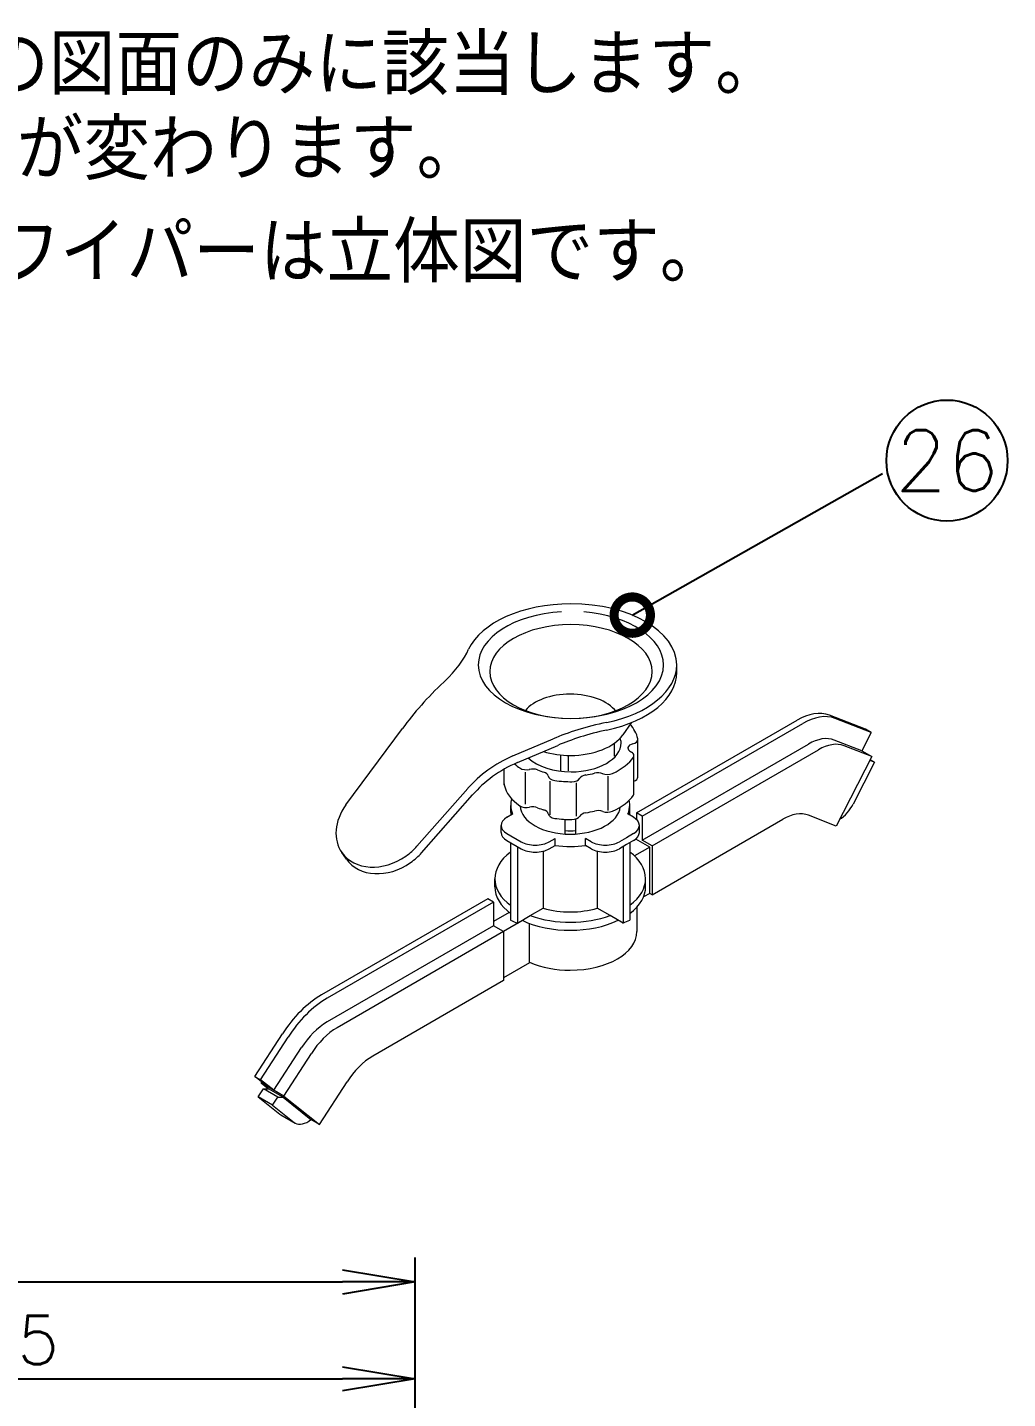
# Model space of a CAD drawing. Extents: x 230 to 4050, y 0 to 2754.
# Drawn here: x 2683 to 3088, y 1640 to 2206 of the extents above; entities that cross this region are included whole.
import ezdxf
from ezdxf.enums import TextEntityAlignment as Align

# ---------------------------------------------------------------- set-up
doc = ezdxf.new("R2010")
doc.units = 0
doc.header["$LTSCALE"] = 2
doc.header["$PDMODE"] = 3
doc.layers.get('0').update_dxf_attribs({"linetype": 'CONTINUOUS'})
doc.layers.get('DEFPOINTS').update_dxf_attribs({"linetype": 'CONTINUOUS'})
for name, color, linetype in [('DANMEN', 7, 'CONTINUOUS'), ('SIYOU', 7, 'CONTINUOUS'), ('SUNPOU', 7, 'CONTINUOUS')]:
    doc.layers.add(name, color=color, linetype=linetype)
doc.styles.get("Standard").update_dxf_attribs({"font": 'romans.shx', "bigfont": 'extfont.shx'})
doc.dimstyles.get("Standard").update_dxf_attribs({"dimscale": 10, "dimtxt": 2, "dimasz": 3, "dimexe": 1, "dimexo": 1, "dimgap": 0.6, "dimtad": 3, "dimdec": 0, "dimzin": 0, "dimdsep": 46, "dimtxsty": 'STANDARD', "dimblk1": 'OPEN', "dimblk2": 'OPEN', "dimsah": 1, "dimcen": 1.5, "dimadec": 0, "dimazin": 0, "dimtfac": 1, "dimtdec": 0, "dimtmove": 0, "dimatfit": 0, "dimldrblk": 'DOTSMALL', "dimfxl": 1, "dimtvp": 1, "dimtolj": 1, "dimtzin": 0, "dimarcsym": 0})

# ---------------------------------------------------------------- blocks, each defined once
blk = doc.blocks.new('_OPEN')
at = {"color": 0, "linetype": 'ByBlock'}
for p, q in [((-1, 0.167), (0, 0)), ((0, 0), (-1, -0.167)), ((0, 0), (-1, 0))]:
    blk.add_line(p, q, dxfattribs=at)
blk = doc.blocks.new('*D28')
at = {"layer": 'DEFPOINTS', "color": 0}
for p in [(2843.12, 1648.43), (2497.64, 1533.33), (2843.12, 898.43)]:
    blk.add_point(p, dxfattribs=at)
at = {"layer": 'SUNPOU', "color": 0, "lineweight": -2}
for p, q in [((2497.64, 1543.33), (2497.64, 1658.43)), ((2843.12, 908.43), (2843.12, 1658.43)), ((2527.64, 1648.43), (2813.12, 1648.43))]:
    blk.add_line(p, q, dxfattribs=at)
at = {"layer": 'SUNPOU', "color": 0, "lineweight": -2, "xscale": 30, "yscale": 30, "zscale": 30, "rotation": 180}
blk.add_blockref('_OPEN', (2497.64, 1648.43), dxfattribs=at)
at = {"layer": 'SUNPOU', "color": 0, "lineweight": -2, "xscale": 30, "yscale": 30, "zscale": 30}
blk.add_blockref('_OPEN', (2843.12, 1648.43), dxfattribs=at)
at = {"layer": 'SUNPOU', "color": 0, "insert": (2670.38, 1664.43), "char_height": 20, "attachment_point": 5}
blk.add_mtext('\\A1;345', dxfattribs=at)
blk = doc.blocks.new('_DotSmall')
at = {"color": 0, "linetype": 'ByBlock', "const_width": 0.5}
blk.add_lwpolyline([(-0.0625, 0, 1), (0.0625, 0, 1)], format="xyb", close=True, dxfattribs=at)
blk = doc.blocks.new('*D15')
at = {"layer": 'DEFPOINTS', "color": 0}
for p in [(2843.12, 1688.43), (2031.51, 898.43), (2843.12, 898.43)]:
    blk.add_point(p, dxfattribs=at)
at = {"layer": 'SUNPOU', "color": 0, "lineweight": -2}
for p, q in [((2031.51, 908.43), (2031.51, 1698.43)), ((2843.12, 908.43), (2843.12, 1698.43)), ((2061.51, 1688.43), (2813.12, 1688.43))]:
    blk.add_line(p, q, dxfattribs=at)
at = {"layer": 'SUNPOU', "color": 0, "lineweight": -2, "xscale": 30, "yscale": 30, "zscale": 30, "rotation": 180}
blk.add_blockref('_OPEN', (2031.51, 1688.43), dxfattribs=at)
at = {"layer": 'SUNPOU', "color": 0, "lineweight": -2, "xscale": 30, "yscale": 30, "zscale": 30}
blk.add_blockref('_OPEN', (2843.12, 1688.43), dxfattribs=at)
at = {"layer": 'SUNPOU', "color": 0, "insert": (2437.31, 1704.43), "char_height": 20, "attachment_point": 5}
blk.add_mtext('\\A1;815', dxfattribs=at)

msp = doc.modelspace()

# ---------------------------------------------------------------- linework, layer by layer
at = {"layer": 'DANMEN', "color": 2, "lineweight": 0}
for p, q in [((2951.05, 1939.85), (2951, 1942.94)), ((2855.28, 1936.23), (2854.86, 1935.84)), ((2932.13, 1919.07), (2928.77, 1914.14)), ((2934.43, 1881.89), (3000.68, 1920.15)), ((2936.77, 1880.55), (3003.01, 1918.79)), ((3028.9, 1916.38), (3013.97, 1922.23)), ((3031.24, 1915.03), (3016.31, 1920.89)), ((2814.53, 1885.2), (2837.88, 1916.77)), ((2883.38, 1905.38), (2900, 1912.44)), ((2934.94, 1896.67), (2934.94, 1912.26)), ((3027.39, 1907.5), (3016, 1911.97)), ((3031.24, 1915.03), (3027.39, 1907.5)), ((3031.24, 1915.03), (3028.9, 1916.38)), ((2885.28, 1902.68), (2901.89, 1909.74)), ((2925.23, 1910.62), (2925.23, 1905.37)), ((2930.84, 1908.84), (2930.84, 1908.7)), ((2931.87, 1907.26), (2932.32, 1907.01)), ((2936.77, 1870.69), (3005.39, 1910.31)), ((2940.85, 1868.34), (3009.46, 1907.95)), ((3031.47, 1905.15), (3020.08, 1909.61)), ((3027.39, 1907.5), (3031.47, 1905.15)), ((2903.01, 1905.68), (2903.01, 1899.25)), ((2906.2, 1905.68), (2906.2, 1899.25)), ((2933.35, 1889.98), (2933.35, 1905.58)), ((3031.47, 1905.15), (3016.79, 1876.47)), ((3032.61, 1902.78), (3023.73, 1885.45)), ((3032.61, 1902.78), (3030.65, 1903.54)), ((3032.61, 1902.78), (3030.79, 1903.83)), ((2879.83, 1893.46), (2879.83, 1899.98)), ((2888.64, 1885.55), (2888.64, 1898.66)), ((2898.72, 1881.17), (2898.72, 1895.02)), ((2922.71, 1882.96), (2922.71, 1897.06)), ((2843.79, 1868.14), (2864.87, 1892.03)), ((2845.69, 1865.44), (2866.76, 1889.34)), ((2909.64, 1880.62), (2909.64, 1894.24)), ((2882.49, 1882.09), (2882.49, 1884.97)), ((2931.61, 1882.07), (2931.61, 1884.96)), ((2880.95, 1880.09), (2883.3, 1881.46)), ((2904.87, 1879.21), (2904.87, 1873.2)), ((2909.23, 1879.22), (2909.23, 1873.2)), ((2933.16, 1880.09), (2930.8, 1881.46)), ((2936.77, 1880.55), (2934.43, 1881.89)), ((2934.43, 1881.89), (2934.43, 1879.14)), ((2936.77, 1880.55), (2936.77, 1870.69)), ((2940.85, 1848.13), (2994.78, 1879.26)), ((3016.79, 1876.47), (3005.4, 1880.93)), ((2878.53, 1873.85), (2878.53, 1876.73)), ((2880.95, 1873.37), (2886.77, 1870.01)), ((2933.16, 1873.37), (2930.25, 1871.68)), ((2935.57, 1873.85), (2935.57, 1876.73)), ((2880.95, 1870.49), (2886.77, 1867.12)), ((2882.44, 1869.63), (2882.44, 1837.67)), ((2885.27, 1867.99), (2885.27, 1836.46)), ((2898.42, 1870.01), (2900.78, 1871.37)), ((2898.42, 1867.12), (2900.78, 1868.48)), ((2900.78, 1868.48), (2900.78, 1871.37)), ((2915.68, 1870.01), (2913.33, 1871.37)), ((2913.33, 1868.48), (2913.33, 1871.37)), ((2915.68, 1867.12), (2913.33, 1868.48)), ((2930.25, 1871.68), (2927.33, 1870.01)), ((2930.25, 1868.81), (2927.33, 1867.12)), ((2928.83, 1867.99), (2928.83, 1836.46)), ((2933.16, 1870.49), (2930.25, 1868.81)), ((2931.66, 1869.63), (2931.66, 1837.67)), ((2939.84, 1867.75), (2933.57, 1864.13)), ((2939.84, 1867.75), (2934.19, 1871.01)), ((2940.85, 1868.34), (2936.77, 1870.69)), ((2939.84, 1848.71), (2939.84, 1867.75)), ((2940.85, 1868.33), (2940.85, 1848.13)), ((2814.72, 1862.84), (2812.82, 1865.54)), ((2895.87, 1866.13), (2895.87, 1842.58)), ((2918.23, 1866.13), (2918.23, 1842.58)), ((2875.96, 1851.42), (2875.96, 1854.75)), ((2938.14, 1851.42), (2938.14, 1854.75)), ((2873.09, 1846.48), (2804.47, 1806.87)), ((2875.44, 1845.13), (2806.8, 1805.51)), ((2875.44, 1845.13), (2873.09, 1846.48)), ((2875.44, 1845.13), (2875.44, 1835.28)), ((2939.84, 1848.71), (2937.29, 1847.23)), ((2940.85, 1848.13), (2939.84, 1848.71)), ((2881.93, 1840.85), (2875.44, 1837.09)), ((2885.27, 1836.46), (2890.58, 1839.53)), ((2890.58, 1839.53), (2895.87, 1842.58)), ((2895.87, 1842.58), (2895.98, 1842.64)), ((2923.51, 1839.53), (2918.23, 1842.58)), ((2928.83, 1836.46), (2923.51, 1839.53)), ((2934.59, 1843.09), (2934.59, 1832.92)), ((2875.44, 1835.28), (2806.8, 1795.66)), ((2879.51, 1832.92), (2810.89, 1793.3)), ((2879.51, 1832.92), (2875.44, 1835.28)), ((2887.43, 1837.5), (2879.51, 1832.92)), ((2879.51, 1832.92), (2879.51, 1812.72)), ((2890.3, 1820.11), (2890.3, 1836.3)), ((2890.3, 1820.11), (2879.51, 1813.88)), ((2879.51, 1812.72), (2825.58, 1781.58)), ((2776.97, 1773.18), (2788.36, 1790.79)), ((2779.31, 1771.83), (2790.7, 1789.44)), ((2784.8, 1767.46), (2796.2, 1785.07)), ((2788.89, 1765.1), (2800.28, 1782.71)), ((2776.97, 1773.18), (2779.31, 1771.83)), ((2782.47, 1768.81), (2776.97, 1773.18)), ((2784.8, 1767.46), (2779.31, 1771.83)), ((2779.47, 1770.53), (2779.76, 1770.97)), ((2788.89, 1765.1), (2779.47, 1770.53)), ((2779.47, 1770.53), (2782.63, 1768.02)), ((2803.57, 1753.37), (2814.97, 1770.99)), ((2778.34, 1764.72), (2780.47, 1768.02)), ((2780.47, 1768.02), (2782.63, 1768.02)), ((2786.4, 1764.59), (2780.47, 1768.02)), ((2788.56, 1764.6), (2782.63, 1768.02)), ((2788.89, 1765.1), (2803.57, 1753.37)), ((2784.27, 1761.3), (2778.34, 1764.72)), ((2778.34, 1764.72), (2787.22, 1757.64)), ((2784.27, 1761.3), (2786.4, 1764.59)), ((2784.27, 1761.3), (2793.15, 1754.21)), ((2786.4, 1764.59), (2788.56, 1764.6)), ((2788.56, 1764.6), (2800.09, 1755.38)), ((2787.64, 1757.35), (2793.57, 1753.93)), ((2803.57, 1753.37), (2800.09, 1755.38))]:
    msp.add_line(p, q, dxfattribs=at)
for points, knots in [([(2951, 1942.94), (2951, 1956.87), (2931.45, 1968.16), (2907.33, 1968.16), (2887.22, 1968.16), (2870.28, 1960.3), (2865.14, 1949.44)], [0, 0, 0, 0, 1, 1, 1, 2, 2, 2, 2]), ([(2951, 1942.94), (2951, 1956.87), (2931.45, 1968.16), (2907.33, 1968.16), (2887.22, 1968.16), (2870.28, 1960.3), (2865.14, 1949.44)], [0, 0, 0, 0, 1, 1, 1, 2, 2, 2, 2]), ([(2940.84, 1940.21), (2940.84, 1950.9), (2925.84, 1959.56), (2907.33, 1959.56), (2888.83, 1959.56), (2873.83, 1950.9), (2873.83, 1940.21)], [0, 0, 0, 0, 1, 1, 1, 2, 2, 2, 2]), ([(2869.12, 1942.94), (2869.12, 1930.77), (2886.23, 1920.89), (2907.33, 1920.89), (2928.43, 1920.89), (2945.54, 1930.77), (2945.54, 1942.94)], [1, 1, 1, 1, 2, 2, 2, 3, 3, 3, 3]), ([(2873.83, 1940.21), (2873.83, 1929.53), (2888.83, 1920.87), (2907.33, 1920.87), (2925.84, 1920.87), (2940.84, 1929.53), (2940.84, 1940.21)], [0, 0, 0, 0, 1, 1, 1, 2, 2, 2, 2]), ([(2886.77, 1870.01), (2888.37, 1869.07), (2890.49, 1868.62), (2892.59, 1868.62), (2894.86, 1868.62), (2896.92, 1869.15), (2898.42, 1870.01)], [0, 0, 0, 0, 1, 1, 1, 2, 2, 2, 2]), ([(2886.77, 1867.12), (2888.37, 1866.19), (2890.49, 1865.73), (2892.59, 1865.73), (2894.86, 1865.73), (2896.92, 1866.26), (2898.42, 1867.12)], [0, 0, 0, 0, 1, 1, 1, 2, 2, 2, 2]), ([(2915.68, 1870.01), (2917.29, 1869.07), (2919.4, 1868.62), (2921.51, 1868.62), (2923.78, 1868.62), (2925.84, 1869.15), (2927.33, 1870.01)], [0, 0, 0, 0, 1, 1, 1, 2, 2, 2, 2]), ([(2915.68, 1867.12), (2917.29, 1866.19), (2919.4, 1865.73), (2921.51, 1865.73), (2923.78, 1865.73), (2925.84, 1866.26), (2927.33, 1867.12)], [0, 0, 0, 0, 1, 1, 1, 2, 2, 2, 2])]:
    msp.add_open_spline(points, degree=3, knots=knots, dxfattribs=at)
for points in [[(2903.47, 1964.89), (2883.83, 1963.74), (2869.18, 1954.19), (2869.12, 1942.94)], [(2945.54, 1942.94), (2945.54, 1954.05), (2931.34, 1963.23), (2912.64, 1964.79)], [(2855.28, 1936.23), (2859.89, 1940.56), (2863.23, 1945.13), (2865.15, 1949.45)], [(2921.98, 1919.19), (2939.76, 1922.85), (2950.88, 1932.47), (2951, 1942.94)], [(2921.98, 1919.19), (2939.76, 1922.85), (2950.88, 1932.47), (2951, 1942.94)], [(2854.86, 1935.83), (2848.3, 1929.69), (2842.46, 1923.07), (2837.89, 1916.78)], [(2922.02, 1916.1), (2939.8, 1919.75), (2950.93, 1929.37), (2951.05, 1939.85)], [(2907.07, 1930.91), (2898.97, 1930.91), (2891.96, 1928.2), (2888.57, 1924.18)], [(2925.97, 1923.68), (2922.68, 1928.18), (2915.16, 1930.88), (2907.07, 1930.91)], [(3013.97, 1922.23), (3010.08, 1923.76), (3005.35, 1922.85), (3000.67, 1920.15)], [(2922.02, 1919.2), (2913.74, 1917.49), (2906.18, 1915.13), (2900, 1912.44)], [(2934.92, 1912.48), (2934.51, 1914.67), (2933.35, 1916.72), (2931.69, 1918.44)], [(3016.31, 1920.89), (3012.42, 1922.4), (3007.68, 1921.51), (3003.01, 1918.79)], [(2922.02, 1916.1), (2914.47, 1914.43), (2907.56, 1912.2), (2901.89, 1909.74)], [(2907.07, 1905.61), (2916.87, 1905.61), (2925.26, 1909.1), (2928.77, 1914.14)], [(2928.03, 1910.76), (2928.03, 1911.49), (2927.91, 1912.2), (2927.72, 1912.82)], [(2932.81, 1910.39), (2934.14, 1910.72), (2934.93, 1911.47), (2934.94, 1912.26)], [(2934.94, 1912.26), (2934.94, 1912.34), (2934.94, 1912.42), (2934.92, 1912.48)], [(3016, 1911.97), (3012.89, 1913.19), (3009.11, 1912.46), (3005.39, 1910.31)], [(2895.98, 1907.23), (2899.55, 1906.11), (2903.41, 1905.59), (2907.07, 1905.61)], [(2907.38, 1898.84), (2918.79, 1898.84), (2928.03, 1904.18), (2928.03, 1910.76)], [(2932.94, 1910.43), (2931.77, 1910.13), (2931.02, 1909.53), (2930.84, 1908.84)], [(2930.84, 1908.7), (2930.84, 1908.14), (2931.24, 1907.63), (2931.87, 1907.26)], [(2933.35, 1905.58), (2933.35, 1906.14), (2932.96, 1906.65), (2932.32, 1907.01)], [(3020.08, 1909.61), (3016.97, 1910.83), (3013.19, 1910.11), (3009.46, 1907.95)], [(2883.38, 1905.38), (2875.93, 1902.22), (2869.61, 1897.51), (2864.87, 1892.04)], [(2885.28, 1902.68), (2877.83, 1899.52), (2871.51, 1894.8), (2866.76, 1889.34)], [(2884.05, 1902.14), (2884.74, 1901.51), (2885.51, 1900.92), (2886.23, 1900.43)], [(2889.74, 1904.58), (2893.6, 1900.9), (2900.34, 1898.86), (2907.38, 1898.84)], [(2924.49, 1898.18), (2928.51, 1900), (2931.42, 1902.34), (2933.11, 1904.83)], [(2933.11, 1904.83), (2933.27, 1905.07), (2933.36, 1905.33), (2933.35, 1905.58)], [(2886.23, 1900.43), (2887.25, 1899.74), (2888.91, 1899.54), (2890.31, 1899.87)], [(2893.61, 1899.63), (2892.58, 1900.06), (2891.28, 1900.11), (2890.18, 1899.84)], [(2893.61, 1899.63), (2894.51, 1899.25), (2895.44, 1898.93), (2896.28, 1898.67)], [(2898, 1897.17), (2897.86, 1897.84), (2897.15, 1898.4), (2896.19, 1898.71)], [(2898, 1897.17), (2898.04, 1896.24), (2899.16, 1895.47), (2900.67, 1895.24)], [(2900.67, 1895.24), (2903.1, 1894.9), (2905.54, 1894.75), (2907.73, 1894.78)], [(2907.73, 1894.78), (2909.26, 1894.79), (2910.55, 1895.36), (2911.03, 1896.17)], [(2913.49, 1897.54), (2912.27, 1897.36), (2911.37, 1896.82), (2911.03, 1896.17)], [(2913.47, 1897.53), (2914.74, 1897.74), (2915.97, 1897.99), (2917.01, 1898.26)], [(2920.55, 1898.03), (2919.49, 1898.48), (2918.14, 1898.55), (2917.01, 1898.26)], [(2920.22, 1898.17), (2921.53, 1897.61), (2923.28, 1897.64), (2924.52, 1898.2)], [(2933.35, 1894.97), (2934.38, 1895.36), (2934.94, 1896.01), (2934.94, 1896.67)], [(2879.83, 1893.9), (2879.82, 1893.82), (2879.82, 1893.75), (2879.82, 1893.68)], [(2879.82, 1893.68), (2879.82, 1893.6), (2879.82, 1893.53), (2879.83, 1893.46)], [(2879.83, 1893.46), (2880.45, 1890.13), (2882.81, 1887.16), (2886.23, 1884.84)], [(2933.11, 1889.23), (2933.27, 1889.48), (2933.36, 1889.74), (2933.35, 1889.98)], [(2814.53, 1885.21), (2809.58, 1878.52), (2809.14, 1870.86), (2812.82, 1865.54)], [(2882.9, 1887.68), (2882.61, 1886.78), (2882.47, 1885.88), (2882.49, 1885.08)], [(2882.49, 1885.08), (2882.49, 1883.79), (2882.79, 1882.54), (2883.3, 1881.45)], [(2886.23, 1884.84), (2887.25, 1884.15), (2888.91, 1883.94), (2890.31, 1884.28)], [(2886.37, 1884.75), (2886.68, 1878.27), (2895.87, 1873.14), (2907.05, 1873.14)], [(2893.61, 1884.04), (2892.62, 1884.44), (2891.39, 1884.52), (2890.31, 1884.28)], [(2893.61, 1884.04), (2894.51, 1883.67), (2895.44, 1883.34), (2896.28, 1883.08)], [(2907.05, 1873.14), (2918, 1873.14), (2926.96, 1878.04), (2927.69, 1884.3)], [(2924.49, 1882.6), (2928.51, 1884.42), (2931.42, 1886.75), (2933.11, 1889.23)], [(2930.8, 1881.45), (2931.37, 1882.7), (2931.63, 1883.95), (2931.61, 1885.08)], [(2931.61, 1885.08), (2931.61, 1885.81), (2931.52, 1886.53), (2931.35, 1887.16)], [(3018.22, 1879.26), (3020.44, 1880.56), (3022.41, 1882.86), (3023.73, 1885.45)], [(2880.95, 1880.09), (2879.33, 1879.16), (2878.53, 1877.95), (2878.53, 1876.73)], [(2882.49, 1882.09), (2882.49, 1881.72), (2882.52, 1881.35), (2882.57, 1881.03)], [(2898, 1881.58), (2897.86, 1882.25), (2897.15, 1882.8), (2896.19, 1883.11)], [(2898, 1881.58), (2898.04, 1880.65), (2899.16, 1879.88), (2900.67, 1879.65)], [(2900.67, 1879.65), (2903.1, 1879.31), (2905.54, 1879.15), (2907.73, 1879.18)], [(2907.73, 1879.19), (2909.26, 1879.2), (2910.55, 1879.77), (2911.03, 1880.58)], [(2913.49, 1881.96), (2912.27, 1881.77), (2911.37, 1881.23), (2911.03, 1880.58)], [(2913.47, 1881.95), (2914.74, 1882.14), (2915.97, 1882.4), (2917.01, 1882.67)], [(2920.47, 1882.47), (2919.43, 1882.9), (2918.11, 1882.95), (2917.01, 1882.67)], [(2920.47, 1882.48), (2921.76, 1882.02), (2923.36, 1882.09), (2924.52, 1882.61)], [(2931.53, 1881.03), (2931.58, 1881.4), (2931.61, 1881.77), (2931.61, 1882.07)], [(2935.57, 1876.73), (2935.57, 1878.04), (2934.64, 1879.23), (2933.16, 1880.09)], [(3005.4, 1880.93), (3002.29, 1882.15), (2998.51, 1881.43), (2994.78, 1879.26)], [(2878.53, 1876.73), (2878.53, 1875.41), (2879.45, 1874.23), (2880.95, 1873.37)], [(2878.53, 1873.85), (2878.53, 1872.53), (2879.45, 1871.35), (2880.95, 1870.49)], [(2904.87, 1874.58), (2906.4, 1874.48), (2907.9, 1874.48), (2909.23, 1874.58)], [(2933.16, 1873.37), (2934.76, 1874.3), (2935.57, 1875.51), (2935.57, 1876.73)], [(2933.16, 1870.49), (2934.76, 1871.42), (2935.57, 1872.63), (2935.57, 1873.85)], [(2839.25, 1864.08), (2841.02, 1865.32), (2842.57, 1866.73), (2843.79, 1868.14)], [(2900.78, 1868.48), (2905.09, 1867.83), (2909.44, 1867.88), (2913.33, 1868.48)], [(2812.82, 1865.54), (2818.02, 1858.13), (2829.87, 1857.48), (2839.25, 1864.08)], [(2814.72, 1862.84), (2819.93, 1855.43), (2831.76, 1854.78), (2841.16, 1861.38)], [(2841.16, 1861.38), (2842.92, 1862.62), (2844.47, 1864.03), (2845.69, 1865.44)], [(2882.44, 1865.73), (2878.05, 1862.44), (2875.94, 1858.56), (2875.96, 1854.75)], [(2938.14, 1854.75), (2938.14, 1858.9), (2935.7, 1862.72), (2931.66, 1865.73)], [(2875.96, 1854.75), (2875.96, 1850.6), (2878.4, 1846.78), (2882.44, 1843.79)], [(2875.96, 1851.42), (2875.96, 1847.27), (2878.4, 1843.45), (2882.44, 1840.45)], [(2931.66, 1840.45), (2936.05, 1843.73), (2938.17, 1847.62), (2938.14, 1851.42)], [(2931.68, 1843.8), (2936.06, 1847.08), (2938.17, 1850.96), (2938.14, 1854.75)], [(2890.58, 1839.53), (2900.94, 1835.79), (2913.62, 1836.01), (2923.51, 1839.53)], [(2895.87, 1842.58), (2903.14, 1840.44), (2911.39, 1840.58), (2918.23, 1842.58)], [(2882.44, 1837.67), (2883.41, 1837.22), (2884.39, 1836.79), (2885.28, 1836.46)], [(2887.23, 1837.59), (2898.87, 1832.03), (2915.45, 1832.19), (2926.87, 1837.59)], [(2907.05, 1817.02), (2922.26, 1817.02), (2934.59, 1824.14), (2934.59, 1832.92)], [(2928.82, 1836.46), (2929.85, 1836.86), (2930.84, 1837.28), (2931.66, 1837.67)], [(2890.3, 1820.31), (2895.32, 1818.08), (2901.25, 1817.01), (2907.05, 1817.02)], [(2804.47, 1806.87), (2798.32, 1803.31), (2792.68, 1797.5), (2788.36, 1790.79)], [(2806.8, 1805.51), (2800.66, 1801.96), (2795.03, 1796.15), (2790.7, 1789.44)], [(2806.8, 1795.66), (2802.76, 1793.32), (2799.04, 1789.49), (2796.2, 1785.07)], [(2810.89, 1793.3), (2806.84, 1790.96), (2803.13, 1787.14), (2800.28, 1782.71)], [(2825.58, 1781.58), (2821.52, 1779.24), (2817.81, 1775.41), (2814.97, 1770.99)], [(2787.22, 1757.64), (2787.35, 1757.52), (2787.5, 1757.42), (2787.64, 1757.35)], [(2793.15, 1754.21), (2793.29, 1754.1), (2793.44, 1754), (2793.57, 1753.93)], [(2793.57, 1753.93), (2795.33, 1752.9), (2797.78, 1753.54), (2800.09, 1755.38)]]:
    msp.add_open_spline(points, degree=3, dxfattribs=at)
at = {"layer": 'SUNPOU'}
msp.add_circle((3062.5, 2027.24), 25, dxfattribs=at)

# ---------------------------------------------------------------- texts
at = {"layer": 'SIYOU', "color": 1}
for s, p in [('※図中の尺度は、A3サイズの図面のみに該当します。', (2321.16, 2178.07)), ('\u3000拡大、縮小した図面は尺度が変わります。', (2321.16, 2143.07)), ('※粗い波刃(3枚1組)と蓋用ワイパーは立体図です。', (2321.16, 2100.63))]:
    msp.add_text(s, height=25, dxfattribs=at).set_placement(p)
at = {"layer": 'SUNPOU'}
msp.add_text('26', height=25, dxfattribs=at).set_placement((3062.5, 2027.24), align=Align.MIDDLE)

# ---------------------------------------------------------------- dimensions: what is measured, and where the dimension line sits
dim = msp.add_linear_dim(base=(2843.12, 1688.43), p1=(2031.51, 898.43), p2=(2843.12, 898.43), text='815', dimstyle='STANDARD', override={"dimtmove": 0}, dxfattribs=at)
dim.commit()
dim.dimension.update_dxf_attribs({"geometry": '*D15', "text_midpoint": (2437.31, 1688.43), "dimtype": 160})
dim = msp.add_linear_dim(base=(2843.12, 1648.43), p1=(2497.64, 1533.33), p2=(2843.12, 898.43), dimstyle='STANDARD', override={"dimtxsty": 'STANDARD', "dimtmove": 0}, dxfattribs=at)
dim.commit()
dim.dimension.update_dxf_attribs({"geometry": '*D28', "text_midpoint": (2670.38, 1664.43)})

# ---------------------------------------------------------------- leaders
msp.add_leader([(2932.65, 1963.49), (3035.87, 2021.93)], dimstyle='STANDARD', dxfattribs=at)

doc.saveas('drawing.dxf')
